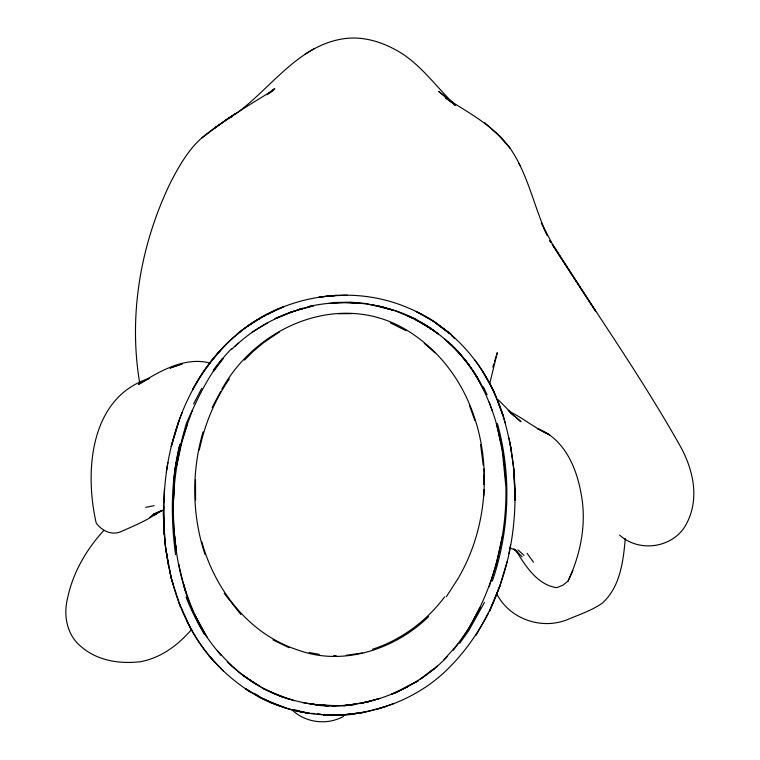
<?xml version="1.0" encoding="UTF-8"?>
<svg xmlns="http://www.w3.org/2000/svg" width="760" height="760" viewBox="0 0 760 760"><rect width="100%" height="100%" fill="white"/><g stroke="black" fill="none" stroke-linecap="round" stroke-linejoin="round"><path stroke-width="1.14" d="M173.081 508.516L174.211 485.649C170.582 536.408 178.4 589.883 204.288 634.22M430.815 328.558L438.206 333.877L422.683 323.266L414.352 318.849L434.729 331.056L416.204 319.808C445.683 335.236 470.031 360.335 484.177 390.498L474.002 372.134C522.367 452.152 513.741 561.849 462.241 638.362M163.675 504.288C162.06 559.322 175.645 617.51 212.562 659.756M459.24 576.431C503.528 499.178 489.715 386.431 413.364 334.466C347.111 288.078 258.637 322.952 221.844 389.243M483.55 484.595L483.901 474.952M163.789 506.454L163.846 524.495M163.913 502.958C165.357 445.227 184.927 385.805 226.214 344.261M483.778 496.09L484.082 489.582M164.426 488.946L163.4 516.961L165.556 547.703L166.896 555.237M625.281 538.564C623.295 561.269 620.179 587.233 602.148 603.269C591.641 610.536 579.452 614.545 567.777 619.476C541.605 630.22 509.637 619.115 496.726 593.836M175.55 554.695C170.734 517.978 170.734 480.453 179.864 444.381L174.838 469.889M231.42 348.945C210.605 369.588 198.407 396.777 186.466 423.092C174.638 463.191 169.879 505.486 175.807 547.029M173.745 481.222C175.95 456.808 183.73 433.438 192.327 410.628M281.124 706.382L262.438 698.573L245.888 688.94C305.416 729.837 390.602 721.202 443.526 673.094C513.712 607.744 530.774 498.427 501.068 409.754M166.298 472.102L167.875 462.488M508.962 553.65L510.596 544.711M176.691 465.737L181.744 442.615L187.292 424.394M489.62 383.971L497.296 352.697L494.532 361.57M495.625 566.599L502.36 536.427M203.043 431.889C191.472 471.789 191.881 515.024 205.01 554.505M199.3 450.053C204.659 424.688 214.557 400.216 229.377 378.869M492.356 581.077C509.627 530.613 511.651 475.009 497.392 423.558M499.69 586.311L507.1 561.649M178.866 421.116L171.228 446.405L178.866 421.116L182.181 412.414M492.812 367.108L493.848 363.784M489.203 586.701L496.859 562.106M515.917 550.278C525.075 565.601 537.529 585.124 556.823 587.67L563.036 585.105L568.053 581.086C580.535 554.505 586.711 524.067 581.324 494.921C576.84 468.151 564.528 438.719 537.348 428.545L549.642 434.824C535.278 428.545 523.317 418.152 509.257 411.35M568.053 581.086L572.888 570.437M472.938 621.262L479.94 607.525M193.572 403.978L201.761 388.274M212.201 407.483L220.505 391.685M480.206 607.658L468.606 628.814L453.368 650.246M484.471 602.452L468.663 630.753L459.629 643.387M488.091 613.938L475.998 635.312M446.338 596.761L458.916 577.192M207.718 366.244L210.909 361.503L219.934 351.082M213.607 371.327L223.202 358.606M444.657 596.847C426.664 620.996 401.242 639.929 372.542 649.258M213.246 370.072L222.48 358.483M443.773 659.936L457.928 643.967M103.959 530.309C86.526 549.242 72.922 572.556 67.649 597.901C63.118 615.524 66.852 635.55 81.823 647.197C97.936 660.896 120.042 664.126 140.476 661.713C161.253 657.818 178.296 644.926 191.814 629.204M244.483 360.135L253.013 351.548L263.786 342.513L279.509 331.901M447.165 656.697C431.594 673.332 411.834 685.52 391.029 694.545L408.253 686.27L403.911 688.531M267.026 94.658L273.543 90.041C249.042 104.994 224.343 119.843 201.903 137.826C188.071 149.986 178.961 166.355 170.534 182.486C140.648 244.207 128.298 314.773 139.65 382.707M265.762 315.286C234.146 331.426 209.19 358.777 192.546 389.851C212.239 352.972 244.017 321.879 283.375 306.812L264.537 315.523L247.855 326.106M231.677 349.286L238.146 343.197M234.897 346.493C253.878 328.253 277.799 315.666 302.983 308.389L299.364 309.263L313.376 305.815L307.981 306.688C344.242 298.414 383.268 302.527 416.452 319.542M269.373 93.166L274.731 88.549L266.902 94.62M428.678 616.578C395.295 649.183 343.292 666.615 298.243 650.132C249.261 634.486 215.127 590.092 201.78 541.766M149.805 517.303L153.463 514.188L160.541 510.919M235.305 114.171C270.617 88.91 297.502 45.951 343.035 38.826C361.617 35.901 380.37 41.268 396.53 50.312C420.546 63.574 435.746 86.773 455.363 105.098L438.719 91.438L455.686 105.155M157.738 512.686C146.575 520.913 133.228 526.072 120.621 531.81C111.33 535.534 101.745 530.708 96.206 523.013C84.398 471.485 89.822 397.385 149.178 378.413L138.31 384.503C159.039 371.602 184.177 356.526 209.532 362.938M156.284 513.636L154.441 515.119L162.668 510.074M431.594 670.747L434.14 668.771M435.831 667.461L437.532 666.14L419.985 679.62M201.903 137.826L216.23 126.891M421.325 678.309L434.216 668.496M230.726 117.648L232.56 116.251M236.369 334.751C282.701 295.383 350.835 283.651 407.084 307.448C446.927 323.655 478.828 356.649 495.719 395.988M252.139 332.234L267.206 323.048M304.684 54.368L314.117 48.649M418.076 680.894L395.513 692.835M395.456 692.806L418.038 680.875M267.757 314.26L275.738 310.166M290.995 311.952L274.844 318.63M277.495 317.813L294.044 311.106L312.863 306.033M395.903 692.322C375.753 701.195 353.865 705.992 331.825 705.803M153.463 514.188L163.381 510.397M181.811 363.812L169.917 368.087L182.409 363.907M343.453 716.471C326.762 725.486 305.786 722.893 291.954 709.84M377.634 709.08L394.06 703.466M290.387 312.493L302.983 308.389M349.277 704.909L366.301 702.164L379.762 698.44L363.432 702.706M386.033 706.467L364.363 712.348L342.238 714.932L323.133 714.932L333.906 715.283L350.949 714.466L363.802 712.329L349.609 714.39L333.906 715.283M366.301 702.164L371.079 701.043L362.624 702.933M145.663 507.357L154.137 505.666M346.247 655.281L362.292 653.001M345.572 705.27L354.113 704.339M351.329 704.852L354.587 704.51M343.092 705.717L348.745 705.119M351.006 704.881L354.397 704.529M343.957 705.631L349.163 705.09M326.695 296.315L319.01 297.084L327.237 296.286M329.983 295.982L336.632 295.365L329.584 296.058M328.88 303.477L342.978 302.603M345.581 705.66L328.367 706.078L319.798 705.546M333.383 302.547L350.578 302.176L367.65 303.677M327.294 295.934L347.234 295.222M336.623 714.932L341.031 714.789M344.337 714.675L350.949 714.466M338.523 313.747L352.469 313.595M333.184 705.897L335.369 705.917M333.763 655.481L336.062 655.547M341.943 302.527L356.126 302.955L350.493 302.575M334.695 705.688L311.942 704.264L327.665 705.679M326.41 705.622L317.081 704.928L302.983 702.667M307.942 712.747L305.7 712.519L307.99 712.842M311.429 704.168L328.462 705.698C313.196 705.251 298.195 701.926 283.642 697.452M311.401 713.26L314.811 713.688M317.091 713.972L321.641 714.542M318.145 713.953L321.623 714.505M309.985 713.526L295.611 710.6L309.985 713.526L302.375 711.825M309.216 652.489L319.276 654.389M367.612 304.076L380.484 306.622L392.578 310.023L372.923 305.007M384.36 307.448L376.029 305.529L395.722 310.954L413.316 318.411L407.873 315.865L422.683 323.266M287.099 708.472L270.142 702.069L258.409 696.426L271.149 702.762L287.099 708.472L301.074 711.93M293.559 709.489L300.172 711.246M294.595 700.711L286.377 698.26L270.351 691.933L275.196 694.042C257.478 686.185 241.243 675.327 227.316 661.827L240.663 673.654L255.094 683.62M274.341 693.709L282.644 697.158L262.2 688.132L274.341 693.709L290.643 699.494M509.438 547.542L515.755 550.439L522.186 556.899M273.001 639.901L288.952 647.653M390.355 322.858L406.001 330.685M433.058 320.938L416.157 311.41L433.058 320.938L450.984 334.276L433.058 320.938L448.923 333.099M254.03 693.272L258.846 696.122M423.823 323.931L431.366 328.491M245.888 688.94L247.902 690.213M543.78 228.38L547.418 235.629C533.881 207.005 528.342 174.895 510.236 148.409C493.667 125.523 468.34 112.765 445.312 97.755L455.43 105.403M244.083 676.191L260.67 686.897L251.247 681.112L241.129 673.711M250.297 691.923C222.956 674.452 200.26 649.648 186.513 620.15M619.59 535.068C639.549 553.299 674.244 547.817 686.593 523.554C700.017 498.075 693.053 468.587 679.506 444.799C640.566 375.953 594.909 311.135 552.32 244.53M514.035 548.995L515.755 550.439M510.103 412.243L520.971 421.752L508.108 410.324M424.241 343.292L434.957 352.773M510.777 412.765L514.264 415.91L498.199 399.76M517.959 549.879L524.001 555.37M513.855 549.091L517.114 552.064M484.709 122.711L499.035 135.755L510.236 148.409M444.695 339.065L455.173 348.697L465.975 361.048L477.27 377.463M451.411 335.454L454.727 338.599M448.115 342.038L459.933 353.865L470.915 367.64L480.643 383.391M451.497 344.707L457.947 351.272L469.043 364.733M231.125 665.285L217.332 650.807L221.255 655.244C205.875 638.371 194.275 618.25 186.038 597.037M208.781 655.586L223.307 670.985M240.882 614.555L224.171 593.322M527.06 553.308L533.52 562.219M474.477 359.594C488.718 378.452 498.95 400.159 505.286 422.864M552.33 244.597L595.697 311.258L552.121 243.513L541.272 223.136M207.024 636.88L194.266 614.051L205.361 634.79C192.451 613.035 183.758 588.952 178.809 564.177M518.747 163.229L520.248 165.832M482.885 371.659L493.706 391.276L503.604 416.613M179.198 603.126L190.712 628.548M483.445 386.935L487.122 394.772M469.632 405.945L474.848 420.489M497.676 400.834L502.379 414.171M489.212 402.116L492.489 411.416M180.424 606.86L171.266 578.36L169.537 569.411M173.232 584.678L171.266 578.36L165.556 547.703L164.92 539.201M186.019 592.971L183.568 584.317L185.231 590.406M509.029 438.206L511.651 452.19M496.337 423.709L500.84 442.976M497.581 427.091L502.426 451.953L505.666 484.719M166.184 550.582L168.445 565.031M510.017 442.405L513.855 469.205L515.128 500.137L513.855 469.205M480.595 444.457L483.16 465.034M174.43 534.09L176.291 550.231M483.987 468.967L484.395 476.102M163.827 523.707L164.359 535.068L163.884 523.754M163.789 521.493L163.409 512.439L163.789 522.586M195.491 479.617L195.586 500.289M499.89 585.846L489.487 611.41L499.89 585.846M226.185 119.662L213.18 129.162L235.809 113.439L226.185 119.662M551.028 242.564L549.736 240.597L551.038 242.601"/></g></svg>
